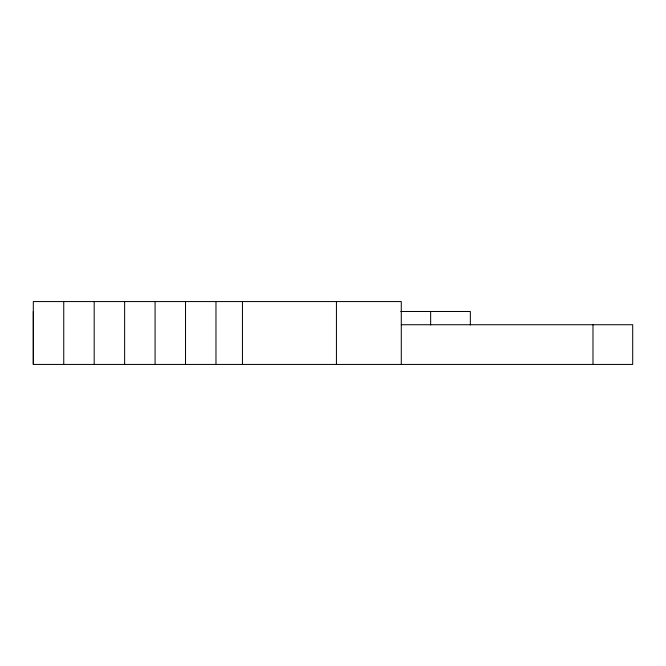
<?xml version="1.0" encoding="UTF-8"?>
<svg xmlns="http://www.w3.org/2000/svg" width="666" height="666" viewBox="0 0 666 666"><rect width="100%" height="100%" fill="white"/><g stroke="black" fill="none" stroke-linecap="round" stroke-linejoin="round"><path stroke-width="1" d="M401.29 324.725L632.7 324.725L632.7 364.435L33.3 364.435L33.3 311.488M401.29 364.435L401.29 301.565L33.3 301.565L33.3 364.435M430.644 324.983L430.644 311.488M470.354 324.983L470.354 311.488L400.765 311.488M592.99 364.435L592.99 324.725M336.43 301.565L336.43 364.435M242.449 301.565L242.449 364.435M215.975 301.565L215.975 364.435M185.523 301.565L185.523 364.435M155.078 301.565L155.078 364.435M124.634 301.565L124.634 364.435M94.189 301.565L94.189 364.435M63.745 301.565L63.745 364.435"/></g></svg>
